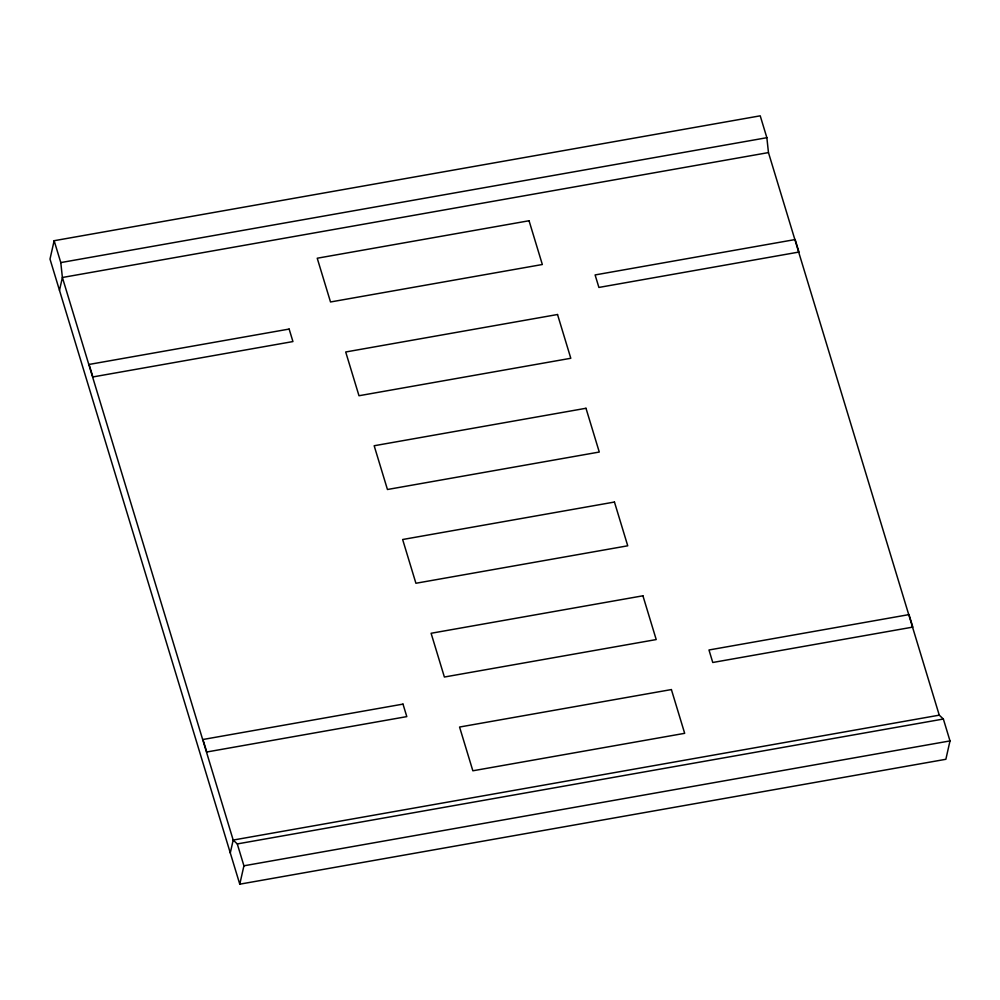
<?xml version="1.0" encoding="UTF-8"?>
<svg xmlns="http://www.w3.org/2000/svg" width="1000" height="1000" viewBox="0 0 1000 1000"><rect width="100%" height="100%" fill="white"/><g stroke="black" fill="none" stroke-linecap="round" stroke-linejoin="round"><path stroke-width="1.5" d="M54.138 240.712L50 259.088L239.775 884.175L945.863 759.287L950 740.913L943.363 719.025L939.262 715.163L768.462 152.587L766.862 137.7L760.225 115.825L54.138 240.712L60.788 262.587L62.387 277.488L233.188 840.062L230.287 852.925M59.488 290.35L62.387 277.488L768.462 152.587M239.775 884.175L243.925 865.8L237.275 843.925L233.188 840.062L939.262 715.163M60.788 262.587L766.862 137.7M237.275 843.925L943.363 719.025M243.925 865.8L950 740.913M529.05 220.75L317.225 258.225L330.513 301.975L542.337 264.513L529.05 220.75M289.137 329.062L89.087 364.438L92.875 376.95L292.938 341.562L289.137 329.062M795.163 239.55L595.1 274.938L598.9 287.438L798.95 252.05L795.163 239.55M557.525 314.513L345.7 351.987L358.988 395.737L570.8 358.275L557.525 314.513M585.988 408.275L374.162 445.75L387.45 489.5L599.275 452.038L585.988 408.275M614.45 502.038L402.638 539.513L415.913 583.263L627.737 545.8L614.45 502.038M642.925 595.8L431.1 633.275L444.387 677.025L656.213 639.562L642.925 595.8M403 704.112L202.95 739.5L206.75 752L406.8 716.612L403 704.112M909.025 614.6L708.975 649.987L712.763 662.487L912.825 627.1L909.025 614.6M671.388 689.562L459.562 727.038L472.85 770.788L684.675 733.325L671.388 689.562"/></g></svg>
